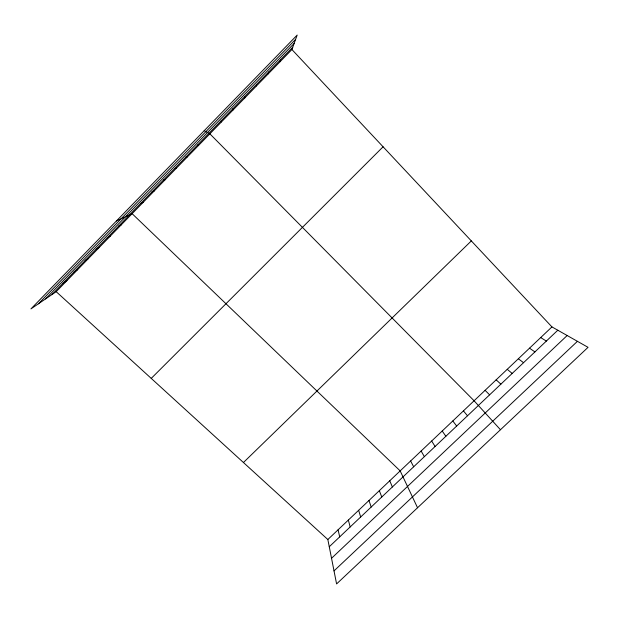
<?xml version="1.0" encoding="UTF-8"?>
<svg xmlns="http://www.w3.org/2000/svg" width="619" height="619" viewBox="0 0 619 619"><rect width="100%" height="100%" fill="white"/><g stroke="black" fill="none" stroke-linecap="round" stroke-linejoin="round"><path stroke-width="0.93" d="M256.498 85.917L256.576 84.385M268.259 73.839L268.592 72.036M280.067 61.714L280.655 59.648M291.913 49.543L297.174 35.074L30.95 308.889L56.19 291.673L291.913 49.543L551.939 326.909L588.05 347.329L336.589 583.926L327.838 539.52L56.19 291.673M38.409 303.797L295.611 39.368M45.589 298.9L294.11 43.485M52.112 294.451L292.756 47.214M151.237 378.395L383.084 146.796M243.437 462.517L471.322 240.923M327.838 539.52L551.939 326.909M329.262 546.755L557.804 330.229M331.536 558.284L567.159 335.521M334.02 570.896L577.426 341.324M63.068 283.192L66.922 280.639M74.056 271.903L77.7 269.575M85.089 260.568L88.509 258.471M96.154 249.202L99.357 247.329M107.257 237.789L110.236 236.149M118.407 226.345L121.162 224.937M116.426 220.968L132.118 213.679L400.168 470.889L417.539 507.758M140.807 203.326L143.105 202.39M152.065 191.758L154.139 191.054M163.362 180.152L165.203 179.688M174.697 168.507L176.314 168.283M186.071 156.816L187.456 156.839M197.492 145.094L198.637 145.349M204.216 130.686L209.856 133.828L474.084 400.772L500.469 429.733M540.704 337.564L546.345 341.084M529.508 348.18L534.924 351.902M518.358 358.772L523.535 362.688M507.232 369.319L512.192 373.443M496.144 379.834L500.879 384.151M485.095 390.318L489.606 394.837M220.79 121.154L221.455 121.912M463.422 410.884L467.5 415.782M452.799 420.959L456.667 426.042M442.214 431.01L445.866 436.279M431.652 441.022L435.095 446.477M421.129 451.011L424.363 456.652M410.629 460.969L413.662 466.788M389.746 480.785L392.369 486.967M232.674 108.944L233.092 109.958M379.346 490.65L381.768 497.011M368.978 500.485L371.199 507.023M358.649 510.288L360.668 516.997M348.342 520.061L350.168 526.947M338.075 529.802L339.699 536.866M244.606 96.688L244.776 97.964"/></g></svg>
